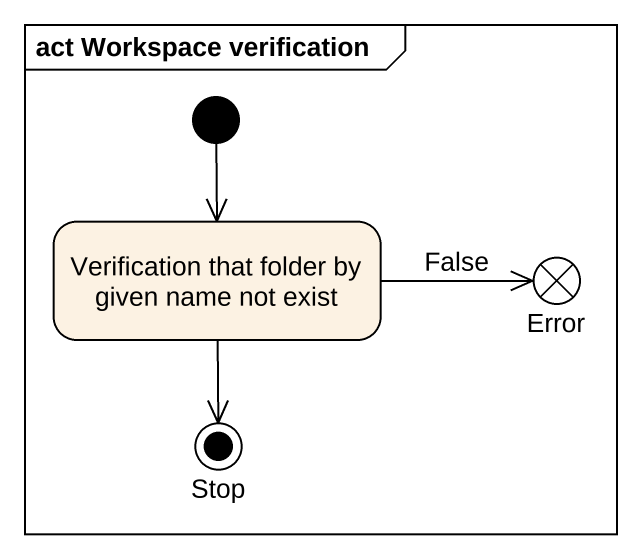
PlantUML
@startuml
mainframe act Workspace verification
hide empty description
state "Verification that folder by given name not exist" as Verification_that_folder_by
state Error <<end>>
state "Stop" as Stop_ <<end>>
[*] --> Verification_that_folder_by
Verification_that_folder_by -right-> Error : False
Verification_that_folder_by --> Stop_
@enduml
